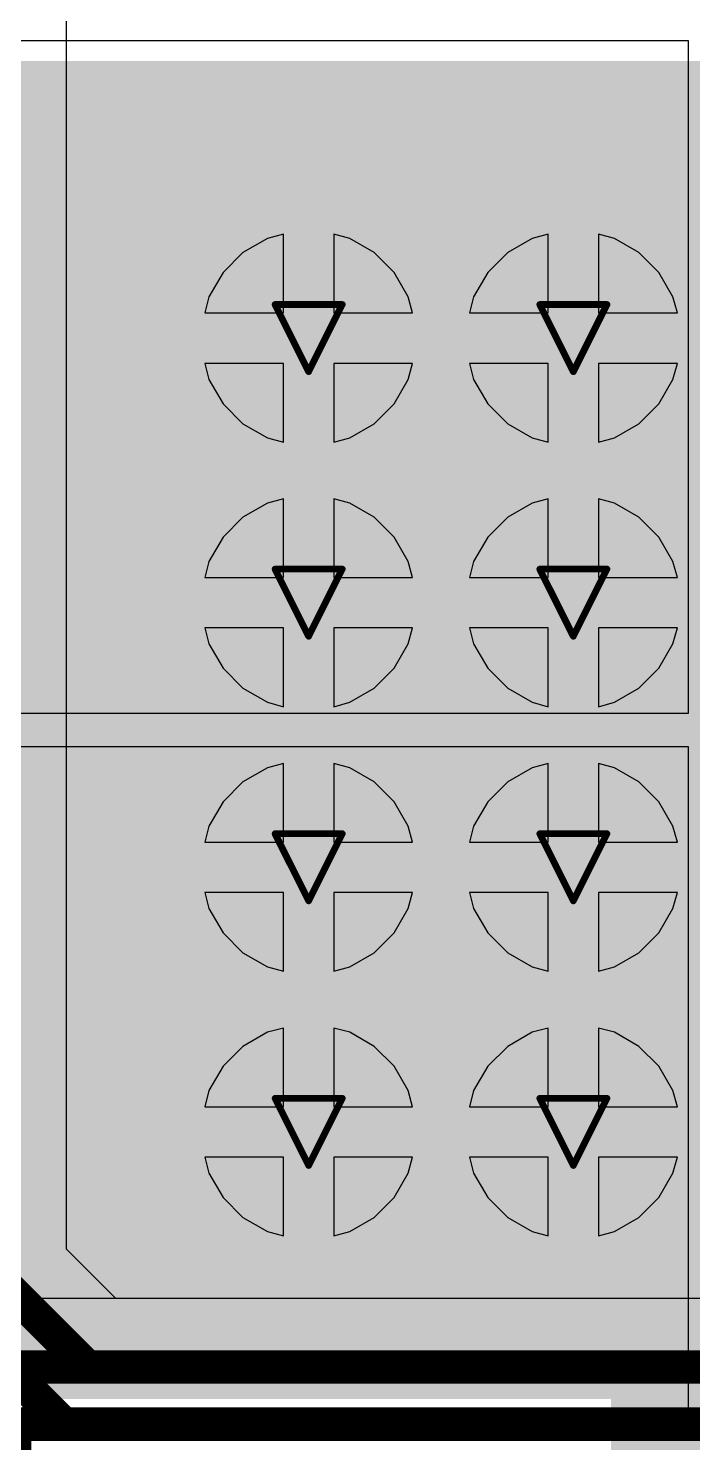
# Model space of a CAD drawing. Header units: inches. Extents: x -21 to 276, y -5 to 220.
# Drawn here: x 10.21 to 15.23, y 47.7 to 58.39 of the extents above; entities that cross this region are included whole.
import ezdxf

# ---------------------------------------------------------------- set-up
doc = ezdxf.new("R2010")
doc.units = ezdxf.units.IN
for name, color, linetype in [('Bottom Layer', 5, 'Continuous'), ('Bottom Overlay', 54, 'Continuous'), ('Bottom Paste', 16, 'Continuous'), ('Bottom Solder', 6, 'Continuous'), ('Drill Drawing', 1, 'Continuous'), ('Ground', 16, 'Continuous'), ('Power + Signal', 76, 'Continuous'), ('Top Layer', 1, 'Continuous'), ('Top Solder', 216, 'Continuous'), ('Via Holes', 16, 'Continuous')]:
    doc.layers.add(name, color=color, linetype=linetype)

# ---------------------------------------------------------------- blocks, each defined once
blk = doc.blocks.new('TO_263_5__D2PAK__B_63')
at = {"layer": 'Bottom Layer'}
blk.add_hatch(color=5, dxfattribs=at).paths.add_polyline_path([(-5.59, 0.382), (5.59, 0.382), (5.59, -9.528), (-5.59, -9.528)])
at = {"layer": 'Bottom Paste'}
blk.add_hatch(color=16, dxfattribs=at).paths.add_polyline_path([(-5.59, 0.382), (5.59, 0.382), (5.59, -9.528), (-5.59, -9.528)])
at = {"layer": 'Bottom Solder'}
blk.add_hatch(color=6, dxfattribs=at).paths.add_polyline_path([(-5.692, 0.484), (5.692, 0.484), (5.692, -9.629), (-5.692, -9.629)])
at = {"layer": 'Bottom Overlay'}
blk.add_lwpolyline([(5.156, 1.27, 0.127, 0.127, 0), (5.156, 0.61, 0.127, 0.127, 0)], format="xyseb", dxfattribs=at)
blk.add_lwpolyline([(5.124, 0.61, 0.0635, 0.0635, 1), (5.188, 0.61, 0.0635, 0.0635, 1)], format="xyseb", close=True, dxfattribs=at)

msp = doc.modelspace()

# ---------------------------------------------------------------- hatches: boundary and pattern name
at = {"layer": 'Bottom Layer'}
h = msp.add_hatch(color=5, dxfattribs=at)
edge = h.paths.add_edge_path()
edge.add_arc((12.33, 56.052), 0.3, 0, 360)
h = msp.add_hatch(color=5, dxfattribs=at)
edge = h.paths.add_edge_path()
edge.add_arc((14.33, 56.052), 0.3, 0, 360)
h = msp.add_hatch(color=5, dxfattribs=at)
edge = h.paths.add_edge_path()
edge.add_arc((12.33, 54.052), 0.3, 0, 360)
h = msp.add_hatch(color=5, dxfattribs=at)
edge = h.paths.add_edge_path()
edge.add_arc((14.33, 54.052), 0.3, 0, 360)
h = msp.add_hatch(color=5, dxfattribs=at)
edge = h.paths.add_edge_path()
edge.add_arc((12.33, 52.052), 0.3, 0, 360)
h = msp.add_hatch(color=5, dxfattribs=at)
edge = h.paths.add_edge_path()
edge.add_arc((14.33, 52.052), 0.3, 0, 360)
h = msp.add_hatch(color=5, dxfattribs=at)
edge = h.paths.add_edge_path()
edge.add_arc((12.33, 50.052), 0.3, 0, 360)
h = msp.add_hatch(color=5, dxfattribs=at)
edge = h.paths.add_edge_path()
edge.add_arc((14.33, 50.052), 0.3, 0, 360)
msp.add_hatch(color=5, dxfattribs=at).paths.add_polyline_path([(14.615, 40.907), (16.038, 40.907), (16.038, 50.002), (14.615, 50.002)])
at = {"layer": 'Bottom Solder'}
h = msp.add_hatch(color=6, dxfattribs=at)
edge = h.paths.add_edge_path()
edge.add_arc((12.33, 56.052), 0.402, 0, 360)
h = msp.add_hatch(color=6, dxfattribs=at)
edge = h.paths.add_edge_path()
edge.add_arc((14.33, 56.052), 0.402, 0, 360)
h = msp.add_hatch(color=6, dxfattribs=at)
edge = h.paths.add_edge_path()
edge.add_arc((12.33, 54.052), 0.402, 0, 360)
h = msp.add_hatch(color=6, dxfattribs=at)
edge = h.paths.add_edge_path()
edge.add_arc((14.33, 54.052), 0.402, 0, 360)
h = msp.add_hatch(color=6, dxfattribs=at)
edge = h.paths.add_edge_path()
edge.add_arc((12.33, 52.052), 0.402, 0, 360)
h = msp.add_hatch(color=6, dxfattribs=at)
edge = h.paths.add_edge_path()
edge.add_arc((14.33, 52.052), 0.402, 0, 360)
h = msp.add_hatch(color=6, dxfattribs=at)
edge = h.paths.add_edge_path()
edge.add_arc((12.33, 50.052), 0.402, 0, 360)
h = msp.add_hatch(color=6, dxfattribs=at)
edge = h.paths.add_edge_path()
edge.add_arc((14.33, 50.052), 0.402, 0, 360)
at = {"layer": 'Ground'}
h = msp.add_hatch(color=16, dxfattribs=at)
edge = h.paths.add_edge_path()
edge.add_arc((12.33, 56.052), 0.3, 0, 360)
h = msp.add_hatch(color=16, dxfattribs=at)
edge = h.paths.add_edge_path()
edge.add_arc((14.33, 56.052), 0.3, 0, 360)
h = msp.add_hatch(color=16, dxfattribs=at)
edge = h.paths.add_edge_path()
edge.add_arc((12.33, 54.052), 0.3, 0, 360)
h = msp.add_hatch(color=16, dxfattribs=at)
edge = h.paths.add_edge_path()
edge.add_arc((14.33, 54.052), 0.3, 0, 360)
h = msp.add_hatch(color=16, dxfattribs=at)
edge = h.paths.add_edge_path()
edge.add_arc((12.33, 52.052), 0.3, 0, 360)
h = msp.add_hatch(color=16, dxfattribs=at)
edge = h.paths.add_edge_path()
edge.add_arc((14.33, 52.052), 0.3, 0, 360)
h = msp.add_hatch(color=16, dxfattribs=at)
edge = h.paths.add_edge_path()
edge.add_arc((12.33, 50.052), 0.3, 0, 360)
h = msp.add_hatch(color=16, dxfattribs=at)
edge = h.paths.add_edge_path()
edge.add_arc((14.33, 50.052), 0.3, 0, 360)
at = {"layer": 'Power + Signal'}
h = msp.add_hatch(color=76, dxfattribs=at)
edge = h.paths.add_edge_path()
edge.add_arc((12.33, 56.052), 0.3, 0, 360)
h = msp.add_hatch(color=76, dxfattribs=at)
edge = h.paths.add_edge_path()
edge.add_arc((14.33, 56.052), 0.3, 0, 360)
h = msp.add_hatch(color=76, dxfattribs=at)
edge = h.paths.add_edge_path()
edge.add_arc((12.33, 54.052), 0.3, 0, 360)
h = msp.add_hatch(color=76, dxfattribs=at)
edge = h.paths.add_edge_path()
edge.add_arc((14.33, 54.052), 0.3, 0, 360)
h = msp.add_hatch(color=76, dxfattribs=at)
edge = h.paths.add_edge_path()
edge.add_arc((12.33, 52.052), 0.3, 0, 360)
h = msp.add_hatch(color=76, dxfattribs=at)
edge = h.paths.add_edge_path()
edge.add_arc((14.33, 52.052), 0.3, 0, 360)
h = msp.add_hatch(color=76, dxfattribs=at)
edge = h.paths.add_edge_path()
edge.add_arc((12.33, 50.052), 0.3, 0, 360)
h = msp.add_hatch(color=76, dxfattribs=at)
edge = h.paths.add_edge_path()
edge.add_arc((14.33, 50.052), 0.3, 0, 360)
at = {"layer": 'Top Layer'}
msp.add_hatch(color=1, dxfattribs=at).paths.add_polyline_path([(11.237, 49.062), (19.365, 49.062), (19.365, 57.029), (11.237, 57.029)])
h = msp.add_hatch(color=1, dxfattribs=at)
edge = h.paths.add_edge_path()
edge.add_arc((12.33, 56.052), 0.3, 0, 360)
h = msp.add_hatch(color=1, dxfattribs=at)
edge = h.paths.add_edge_path()
edge.add_arc((14.33, 56.052), 0.3, 0, 360)
h = msp.add_hatch(color=1, dxfattribs=at)
edge = h.paths.add_edge_path()
edge.add_arc((12.33, 54.052), 0.3, 0, 360)
h = msp.add_hatch(color=1, dxfattribs=at)
edge = h.paths.add_edge_path()
edge.add_arc((14.33, 54.052), 0.3, 0, 360)
h = msp.add_hatch(color=1, dxfattribs=at)
edge = h.paths.add_edge_path()
edge.add_arc((12.33, 52.052), 0.3, 0, 360)
h = msp.add_hatch(color=1, dxfattribs=at)
edge = h.paths.add_edge_path()
edge.add_arc((14.33, 52.052), 0.3, 0, 360)
h = msp.add_hatch(color=1, dxfattribs=at)
edge = h.paths.add_edge_path()
edge.add_arc((12.33, 50.052), 0.3, 0, 360)
h = msp.add_hatch(color=1, dxfattribs=at)
edge = h.paths.add_edge_path()
edge.add_arc((14.33, 50.052), 0.3, 0, 360)
at = {"layer": 'Top Solder'}
h = msp.add_hatch(color=216, dxfattribs=at)
edge = h.paths.add_edge_path()
edge.add_arc((12.33, 56.052), 0.402, 0, 360)
h = msp.add_hatch(color=216, dxfattribs=at)
edge = h.paths.add_edge_path()
edge.add_arc((14.33, 56.052), 0.402, 0, 360)
h = msp.add_hatch(color=216, dxfattribs=at)
edge = h.paths.add_edge_path()
edge.add_arc((12.33, 54.052), 0.402, 0, 360)
h = msp.add_hatch(color=216, dxfattribs=at)
edge = h.paths.add_edge_path()
edge.add_arc((14.33, 54.052), 0.402, 0, 360)
h = msp.add_hatch(color=216, dxfattribs=at)
edge = h.paths.add_edge_path()
edge.add_arc((12.33, 52.052), 0.402, 0, 360)
h = msp.add_hatch(color=216, dxfattribs=at)
edge = h.paths.add_edge_path()
edge.add_arc((14.33, 52.052), 0.402, 0, 360)
h = msp.add_hatch(color=216, dxfattribs=at)
edge = h.paths.add_edge_path()
edge.add_arc((12.33, 50.052), 0.402, 0, 360)
h = msp.add_hatch(color=216, dxfattribs=at)
edge = h.paths.add_edge_path()
edge.add_arc((14.33, 50.052), 0.402, 0, 360)
at = {"layer": 'Via Holes'}
h = msp.add_hatch(color=7, dxfattribs=at)
edge = h.paths.add_edge_path()
edge.add_arc((12.33, 56.052), 0.15, 0, 360)
h = msp.add_hatch(color=7, dxfattribs=at)
edge = h.paths.add_edge_path()
edge.add_arc((14.33, 56.052), 0.15, 0, 360)
h = msp.add_hatch(color=7, dxfattribs=at)
edge = h.paths.add_edge_path()
edge.add_arc((12.33, 54.052), 0.15, 0, 360)
h = msp.add_hatch(color=7, dxfattribs=at)
edge = h.paths.add_edge_path()
edge.add_arc((14.33, 54.052), 0.15, 0, 360)
h = msp.add_hatch(color=7, dxfattribs=at)
edge = h.paths.add_edge_path()
edge.add_arc((12.33, 52.052), 0.15, 0, 360)
h = msp.add_hatch(color=7, dxfattribs=at)
edge = h.paths.add_edge_path()
edge.add_arc((14.33, 52.052), 0.15, 0, 360)
h = msp.add_hatch(color=7, dxfattribs=at)
edge = h.paths.add_edge_path()
edge.add_arc((12.33, 50.052), 0.15, 0, 360)
h = msp.add_hatch(color=7, dxfattribs=at)
edge = h.paths.add_edge_path()
edge.add_arc((14.33, 50.052), 0.15, 0, 360)

# ---------------------------------------------------------------- linework, layer by layer
at = {"layer": 'Bottom Layer'}
for p, q in [((15.2, 58.299), (9.483, 58.299)), ((15.2, 53.217), (15.2, 58.299)), ((9.483, 53.217), (15.2, 53.217)), ((15.2, 52.963), (9.483, 52.963)), ((15.2, 47.881), (15.2, 52.963)), ((9.483, 47.881), (15.2, 47.881))]:
    msp.add_line(p, q, dxfattribs=at)
at = {"layer": 'Drill Drawing'}
for points in [[(12.076, 56.306, 0.0508, 0.0508, 0), (12.584, 56.306, 0.0508, 0.0508, 0)], [(12.076, 56.306, 0.0508, 0.0508, 0), (12.33, 55.798, 0.0508, 0.0508, 0)], [(12.33, 55.798, 0.0508, 0.0508, 0), (12.584, 56.306, 0.0508, 0.0508, 0)], [(14.076, 56.306, 0.0508, 0.0508, 0), (14.584, 56.306, 0.0508, 0.0508, 0)], [(14.076, 56.306, 0.0508, 0.0508, 0), (14.33, 55.798, 0.0508, 0.0508, 0)], [(14.33, 55.798, 0.0508, 0.0508, 0), (14.584, 56.306, 0.0508, 0.0508, 0)], [(12.076, 54.306, 0.0508, 0.0508, 0), (12.584, 54.306, 0.0508, 0.0508, 0)], [(12.076, 54.306, 0.0508, 0.0508, 0), (12.33, 53.798, 0.0508, 0.0508, 0)], [(12.33, 53.798, 0.0508, 0.0508, 0), (12.584, 54.306, 0.0508, 0.0508, 0)], [(14.076, 54.306, 0.0508, 0.0508, 0), (14.584, 54.306, 0.0508, 0.0508, 0)], [(14.076, 54.306, 0.0508, 0.0508, 0), (14.33, 53.798, 0.0508, 0.0508, 0)], [(14.33, 53.798, 0.0508, 0.0508, 0), (14.584, 54.306, 0.0508, 0.0508, 0)], [(12.076, 52.306, 0.0508, 0.0508, 0), (12.584, 52.306, 0.0508, 0.0508, 0)], [(12.076, 52.306, 0.0508, 0.0508, 0), (12.33, 51.798, 0.0508, 0.0508, 0)], [(12.33, 51.798, 0.0508, 0.0508, 0), (12.584, 52.306, 0.0508, 0.0508, 0)], [(14.076, 52.306, 0.0508, 0.0508, 0), (14.584, 52.306, 0.0508, 0.0508, 0)], [(14.076, 52.306, 0.0508, 0.0508, 0), (14.33, 51.798, 0.0508, 0.0508, 0)], [(14.33, 51.798, 0.0508, 0.0508, 0), (14.584, 52.306, 0.0508, 0.0508, 0)], [(12.076, 50.306, 0.0508, 0.0508, 0), (12.584, 50.306, 0.0508, 0.0508, 0)], [(12.076, 50.306, 0.0508, 0.0508, 0), (12.33, 49.798, 0.0508, 0.0508, 0)], [(12.33, 49.798, 0.0508, 0.0508, 0), (12.584, 50.306, 0.0508, 0.0508, 0)], [(14.076, 50.306, 0.0508, 0.0508, 0), (14.584, 50.306, 0.0508, 0.0508, 0)], [(14.076, 50.306, 0.0508, 0.0508, 0), (14.33, 49.798, 0.0508, 0.0508, 0)], [(14.33, 49.798, 0.0508, 0.0508, 0), (14.584, 50.306, 0.0508, 0.0508, 0)]]:
    msp.add_lwpolyline(points, format="xyseb", dxfattribs=at)
for points in [[(12.064, 56.306, 0.0254, 0.0254, 1), (12.089, 56.306, 0.0254, 0.0254, 1)], [(12.064, 56.306, 0.0254, 0.0254, 1), (12.089, 56.306, 0.0254, 0.0254, 1)], [(12.572, 56.306, 0.0254, 0.0254, 1), (12.597, 56.306, 0.0254, 0.0254, 1)], [(12.572, 56.306, 0.0254, 0.0254, 1), (12.597, 56.306, 0.0254, 0.0254, 1)], [(14.064, 56.306, 0.0254, 0.0254, 1), (14.089, 56.306, 0.0254, 0.0254, 1)], [(14.064, 56.306, 0.0254, 0.0254, 1), (14.089, 56.306, 0.0254, 0.0254, 1)], [(14.572, 56.306, 0.0254, 0.0254, 1), (14.597, 56.306, 0.0254, 0.0254, 1)], [(14.572, 56.306, 0.0254, 0.0254, 1), (14.597, 56.306, 0.0254, 0.0254, 1)], [(12.318, 55.798, 0.0254, 0.0254, 1), (12.343, 55.798, 0.0254, 0.0254, 1)], [(12.318, 55.798, 0.0254, 0.0254, 1), (12.343, 55.798, 0.0254, 0.0254, 1)], [(14.318, 55.798, 0.0254, 0.0254, 1), (14.343, 55.798, 0.0254, 0.0254, 1)], [(14.318, 55.798, 0.0254, 0.0254, 1), (14.343, 55.798, 0.0254, 0.0254, 1)], [(12.064, 54.306, 0.0254, 0.0254, 1), (12.089, 54.306, 0.0254, 0.0254, 1)], [(12.064, 54.306, 0.0254, 0.0254, 1), (12.089, 54.306, 0.0254, 0.0254, 1)], [(12.572, 54.306, 0.0254, 0.0254, 1), (12.597, 54.306, 0.0254, 0.0254, 1)], [(12.572, 54.306, 0.0254, 0.0254, 1), (12.597, 54.306, 0.0254, 0.0254, 1)], [(14.064, 54.306, 0.0254, 0.0254, 1), (14.089, 54.306, 0.0254, 0.0254, 1)], [(14.064, 54.306, 0.0254, 0.0254, 1), (14.089, 54.306, 0.0254, 0.0254, 1)], [(14.572, 54.306, 0.0254, 0.0254, 1), (14.597, 54.306, 0.0254, 0.0254, 1)], [(14.572, 54.306, 0.0254, 0.0254, 1), (14.597, 54.306, 0.0254, 0.0254, 1)], [(12.318, 53.798, 0.0254, 0.0254, 1), (12.343, 53.798, 0.0254, 0.0254, 1)], [(12.318, 53.798, 0.0254, 0.0254, 1), (12.343, 53.798, 0.0254, 0.0254, 1)], [(14.318, 53.798, 0.0254, 0.0254, 1), (14.343, 53.798, 0.0254, 0.0254, 1)], [(14.318, 53.798, 0.0254, 0.0254, 1), (14.343, 53.798, 0.0254, 0.0254, 1)], [(12.064, 52.306, 0.0254, 0.0254, 1), (12.089, 52.306, 0.0254, 0.0254, 1)], [(12.064, 52.306, 0.0254, 0.0254, 1), (12.089, 52.306, 0.0254, 0.0254, 1)], [(12.572, 52.306, 0.0254, 0.0254, 1), (12.597, 52.306, 0.0254, 0.0254, 1)], [(12.572, 52.306, 0.0254, 0.0254, 1), (12.597, 52.306, 0.0254, 0.0254, 1)], [(14.064, 52.306, 0.0254, 0.0254, 1), (14.089, 52.306, 0.0254, 0.0254, 1)], [(14.064, 52.306, 0.0254, 0.0254, 1), (14.089, 52.306, 0.0254, 0.0254, 1)], [(14.572, 52.306, 0.0254, 0.0254, 1), (14.597, 52.306, 0.0254, 0.0254, 1)], [(14.572, 52.306, 0.0254, 0.0254, 1), (14.597, 52.306, 0.0254, 0.0254, 1)], [(12.318, 51.798, 0.0254, 0.0254, 1), (12.343, 51.798, 0.0254, 0.0254, 1)], [(12.318, 51.798, 0.0254, 0.0254, 1), (12.343, 51.798, 0.0254, 0.0254, 1)], [(14.318, 51.798, 0.0254, 0.0254, 1), (14.343, 51.798, 0.0254, 0.0254, 1)], [(14.318, 51.798, 0.0254, 0.0254, 1), (14.343, 51.798, 0.0254, 0.0254, 1)], [(12.064, 50.306, 0.0254, 0.0254, 1), (12.089, 50.306, 0.0254, 0.0254, 1)], [(12.064, 50.306, 0.0254, 0.0254, 1), (12.089, 50.306, 0.0254, 0.0254, 1)], [(12.572, 50.306, 0.0254, 0.0254, 1), (12.597, 50.306, 0.0254, 0.0254, 1)], [(12.572, 50.306, 0.0254, 0.0254, 1), (12.597, 50.306, 0.0254, 0.0254, 1)], [(14.064, 50.306, 0.0254, 0.0254, 1), (14.089, 50.306, 0.0254, 0.0254, 1)], [(14.064, 50.306, 0.0254, 0.0254, 1), (14.089, 50.306, 0.0254, 0.0254, 1)], [(14.572, 50.306, 0.0254, 0.0254, 1), (14.597, 50.306, 0.0254, 0.0254, 1)], [(14.572, 50.306, 0.0254, 0.0254, 1), (14.597, 50.306, 0.0254, 0.0254, 1)], [(12.318, 49.798, 0.0254, 0.0254, 1), (12.343, 49.798, 0.0254, 0.0254, 1)], [(12.318, 49.798, 0.0254, 0.0254, 1), (12.343, 49.798, 0.0254, 0.0254, 1)], [(14.318, 49.798, 0.0254, 0.0254, 1), (14.343, 49.798, 0.0254, 0.0254, 1)], [(14.318, 49.798, 0.0254, 0.0254, 1), (14.343, 49.798, 0.0254, 0.0254, 1)]]:
    msp.add_lwpolyline(points, format="xyseb", close=True, dxfattribs=at)
at = {"layer": 'Ground'}
for p, q in [((12.018, 56.805), (11.834, 56.698)), ((12.14, 56.837), (12.018, 56.805)), ((12.14, 56.242), (12.14, 56.837)), ((12.642, 56.805), (12.521, 56.837)), ((12.521, 56.837), (12.521, 56.242)), ((12.826, 56.698), (12.642, 56.805)), ((14.018, 56.805), (13.834, 56.698)), ((14.14, 56.837), (14.018, 56.805)), ((14.14, 56.242), (14.14, 56.837)), ((14.642, 56.805), (14.521, 56.837)), ((14.521, 56.837), (14.521, 56.242)), ((14.826, 56.698), (14.642, 56.805)), ((11.834, 56.698), (11.684, 56.548)), ((12.977, 56.548), (12.826, 56.698)), ((13.834, 56.698), (13.684, 56.548)), ((14.977, 56.548), (14.826, 56.698)), ((11.684, 56.548), (11.577, 56.364)), ((13.083, 56.364), (12.977, 56.548)), ((13.684, 56.548), (13.577, 56.364)), ((15.083, 56.364), (14.977, 56.548)), ((11.577, 56.364), (11.545, 56.242)), ((13.116, 56.242), (13.083, 56.364)), ((13.577, 56.364), (13.545, 56.242)), ((15.116, 56.242), (15.083, 56.364)), ((11.545, 56.242), (12.14, 56.242)), ((12.521, 56.242), (13.116, 56.242)), ((13.545, 56.242), (14.14, 56.242)), ((14.521, 56.242), (15.116, 56.242)), ((12.14, 55.861), (11.545, 55.861)), ((11.545, 55.861), (11.577, 55.74)), ((12.14, 55.266), (12.14, 55.861)), ((13.116, 55.861), (12.521, 55.861)), ((12.521, 55.861), (12.521, 55.266)), ((13.083, 55.74), (13.116, 55.861)), ((14.14, 55.861), (13.545, 55.861)), ((13.545, 55.861), (13.577, 55.74)), ((14.14, 55.266), (14.14, 55.861)), ((15.116, 55.861), (14.521, 55.861)), ((14.521, 55.861), (14.521, 55.266)), ((15.083, 55.74), (15.116, 55.861)), ((11.577, 55.74), (11.684, 55.556)), ((12.977, 55.556), (13.083, 55.74)), ((13.577, 55.74), (13.684, 55.556)), ((14.977, 55.556), (15.083, 55.74)), ((11.684, 55.556), (11.834, 55.405)), ((12.826, 55.405), (12.977, 55.556)), ((13.684, 55.556), (13.834, 55.405)), ((14.826, 55.405), (14.977, 55.556)), ((11.834, 55.405), (12.018, 55.299)), ((12.642, 55.299), (12.826, 55.405)), ((13.834, 55.405), (14.018, 55.299)), ((14.642, 55.299), (14.826, 55.405)), ((12.018, 55.299), (12.14, 55.266)), ((12.521, 55.266), (12.642, 55.299)), ((14.018, 55.299), (14.14, 55.266)), ((14.521, 55.266), (14.642, 55.299)), ((12.018, 54.805), (11.834, 54.698)), ((12.14, 54.837), (12.018, 54.805)), ((12.14, 54.242), (12.14, 54.837)), ((12.642, 54.805), (12.521, 54.837)), ((12.521, 54.837), (12.521, 54.242)), ((12.826, 54.698), (12.642, 54.805)), ((14.018, 54.805), (13.834, 54.698)), ((14.14, 54.837), (14.018, 54.805)), ((14.14, 54.242), (14.14, 54.837)), ((14.642, 54.805), (14.521, 54.837)), ((14.521, 54.837), (14.521, 54.242)), ((14.826, 54.698), (14.642, 54.805)), ((11.834, 54.698), (11.684, 54.548)), ((12.977, 54.548), (12.826, 54.698)), ((13.834, 54.698), (13.684, 54.548)), ((14.977, 54.548), (14.826, 54.698)), ((11.684, 54.548), (11.577, 54.364)), ((13.083, 54.364), (12.977, 54.548)), ((13.684, 54.548), (13.577, 54.364)), ((15.083, 54.364), (14.977, 54.548)), ((11.577, 54.364), (11.545, 54.242)), ((13.116, 54.242), (13.083, 54.364)), ((13.577, 54.364), (13.545, 54.242)), ((15.116, 54.242), (15.083, 54.364)), ((11.545, 54.242), (12.14, 54.242)), ((12.521, 54.242), (13.116, 54.242)), ((13.545, 54.242), (14.14, 54.242)), ((14.521, 54.242), (15.116, 54.242)), ((12.14, 53.861), (11.545, 53.861)), ((11.545, 53.861), (11.577, 53.74)), ((12.14, 53.266), (12.14, 53.861)), ((13.116, 53.861), (12.521, 53.861)), ((12.521, 53.861), (12.521, 53.266)), ((13.083, 53.74), (13.116, 53.861)), ((14.14, 53.861), (13.545, 53.861)), ((13.545, 53.861), (13.577, 53.74)), ((14.14, 53.266), (14.14, 53.861)), ((15.116, 53.861), (14.521, 53.861)), ((14.521, 53.861), (14.521, 53.266)), ((15.083, 53.74), (15.116, 53.861)), ((11.577, 53.74), (11.684, 53.556)), ((12.977, 53.556), (13.083, 53.74)), ((13.577, 53.74), (13.684, 53.556)), ((14.977, 53.556), (15.083, 53.74)), ((11.684, 53.556), (11.834, 53.405)), ((12.826, 53.405), (12.977, 53.556)), ((13.684, 53.556), (13.834, 53.405)), ((14.826, 53.405), (14.977, 53.556)), ((11.834, 53.405), (12.018, 53.299)), ((12.642, 53.299), (12.826, 53.405)), ((13.834, 53.405), (14.018, 53.299)), ((14.642, 53.299), (14.826, 53.405)), ((12.018, 53.299), (12.14, 53.266)), ((12.521, 53.266), (12.642, 53.299)), ((14.018, 53.299), (14.14, 53.266)), ((14.521, 53.266), (14.642, 53.299)), ((12.14, 52.837), (12.018, 52.805)), ((12.14, 52.242), (12.14, 52.837)), ((12.642, 52.805), (12.521, 52.837)), ((12.521, 52.837), (12.521, 52.242)), ((14.14, 52.837), (14.018, 52.805)), ((14.14, 52.242), (14.14, 52.837)), ((14.642, 52.805), (14.521, 52.837)), ((14.521, 52.837), (14.521, 52.242)), ((12.018, 52.805), (11.834, 52.698)), ((12.826, 52.698), (12.642, 52.805)), ((14.018, 52.805), (13.834, 52.698)), ((14.826, 52.698), (14.642, 52.805)), ((11.834, 52.698), (11.684, 52.548)), ((12.977, 52.548), (12.826, 52.698)), ((13.834, 52.698), (13.684, 52.548)), ((14.977, 52.548), (14.826, 52.698)), ((11.684, 52.548), (11.577, 52.364)), ((13.083, 52.364), (12.977, 52.548)), ((13.684, 52.548), (13.577, 52.364)), ((15.083, 52.364), (14.977, 52.548)), ((11.577, 52.364), (11.545, 52.242)), ((13.116, 52.242), (13.083, 52.364)), ((13.577, 52.364), (13.545, 52.242)), ((15.116, 52.242), (15.083, 52.364)), ((11.545, 52.242), (12.14, 52.242)), ((12.521, 52.242), (13.116, 52.242)), ((13.545, 52.242), (14.14, 52.242)), ((14.521, 52.242), (15.116, 52.242)), ((12.14, 51.861), (11.545, 51.861)), ((11.545, 51.861), (11.577, 51.74)), ((12.14, 51.266), (12.14, 51.861)), ((13.116, 51.861), (12.521, 51.861)), ((12.521, 51.861), (12.521, 51.266)), ((13.083, 51.74), (13.116, 51.861)), ((14.14, 51.861), (13.545, 51.861)), ((13.545, 51.861), (13.577, 51.74)), ((14.14, 51.266), (14.14, 51.861)), ((15.116, 51.861), (14.521, 51.861)), ((14.521, 51.861), (14.521, 51.266)), ((15.083, 51.74), (15.116, 51.861)), ((11.577, 51.74), (11.684, 51.556)), ((12.977, 51.556), (13.083, 51.74)), ((13.577, 51.74), (13.684, 51.556)), ((14.977, 51.556), (15.083, 51.74)), ((11.684, 51.556), (11.834, 51.405)), ((12.826, 51.405), (12.977, 51.556)), ((13.684, 51.556), (13.834, 51.405)), ((14.826, 51.405), (14.977, 51.556)), ((11.834, 51.405), (12.018, 51.299)), ((12.642, 51.299), (12.826, 51.405)), ((13.834, 51.405), (14.018, 51.299)), ((14.642, 51.299), (14.826, 51.405)), ((12.018, 51.299), (12.14, 51.266)), ((12.521, 51.266), (12.642, 51.299)), ((14.018, 51.299), (14.14, 51.266)), ((14.521, 51.266), (14.642, 51.299)), ((12.018, 50.805), (11.834, 50.698)), ((12.14, 50.837), (12.018, 50.805)), ((12.14, 50.242), (12.14, 50.837)), ((12.642, 50.805), (12.521, 50.837)), ((12.521, 50.837), (12.521, 50.242)), ((12.826, 50.698), (12.642, 50.805)), ((14.018, 50.805), (13.834, 50.698)), ((14.14, 50.837), (14.018, 50.805)), ((14.14, 50.242), (14.14, 50.837)), ((14.642, 50.805), (14.521, 50.837)), ((14.521, 50.837), (14.521, 50.242)), ((14.826, 50.698), (14.642, 50.805)), ((11.834, 50.698), (11.684, 50.548)), ((12.977, 50.548), (12.826, 50.698)), ((13.834, 50.698), (13.684, 50.548)), ((14.977, 50.548), (14.826, 50.698)), ((11.684, 50.548), (11.577, 50.364)), ((13.083, 50.364), (12.977, 50.548)), ((13.684, 50.548), (13.577, 50.364)), ((15.083, 50.364), (14.977, 50.548)), ((11.577, 50.364), (11.545, 50.242)), ((13.116, 50.242), (13.083, 50.364)), ((13.577, 50.364), (13.545, 50.242)), ((15.116, 50.242), (15.083, 50.364)), ((11.545, 50.242), (12.14, 50.242)), ((12.521, 50.242), (13.116, 50.242)), ((13.545, 50.242), (14.14, 50.242)), ((14.521, 50.242), (15.116, 50.242)), ((12.14, 49.861), (11.545, 49.861)), ((11.545, 49.861), (11.577, 49.74)), ((12.14, 49.266), (12.14, 49.861)), ((13.116, 49.861), (12.521, 49.861)), ((12.521, 49.861), (12.521, 49.266)), ((13.083, 49.74), (13.116, 49.861)), ((14.14, 49.861), (13.545, 49.861)), ((13.545, 49.861), (13.577, 49.74)), ((14.14, 49.266), (14.14, 49.861)), ((15.116, 49.861), (14.521, 49.861)), ((14.521, 49.861), (14.521, 49.266)), ((15.083, 49.74), (15.116, 49.861)), ((11.577, 49.74), (11.684, 49.556)), ((12.977, 49.556), (13.083, 49.74)), ((13.577, 49.74), (13.684, 49.556)), ((14.977, 49.556), (15.083, 49.74)), ((11.684, 49.556), (11.834, 49.405)), ((12.826, 49.405), (12.977, 49.556)), ((13.684, 49.556), (13.834, 49.405)), ((14.826, 49.405), (14.977, 49.556)), ((11.834, 49.405), (12.018, 49.299)), ((12.642, 49.299), (12.826, 49.405)), ((13.834, 49.405), (14.018, 49.299)), ((14.642, 49.299), (14.826, 49.405)), ((12.018, 49.299), (12.14, 49.266)), ((12.521, 49.266), (12.642, 49.299)), ((14.018, 49.299), (14.14, 49.266)), ((14.521, 49.266), (14.642, 49.299))]:
    msp.add_line(p, q, dxfattribs=at)
at = {"layer": 'Power + Signal'}
for p, q in [((10.5, 49.166), (10.5, 61.66)), ((12.018, 56.805), (11.834, 56.698)), ((12.14, 56.837), (12.018, 56.805)), ((12.14, 56.242), (12.14, 56.837)), ((12.642, 56.805), (12.521, 56.837)), ((12.521, 56.837), (12.521, 56.242)), ((12.826, 56.698), (12.642, 56.805)), ((14.018, 56.805), (13.834, 56.698)), ((14.14, 56.837), (14.018, 56.805)), ((14.14, 56.242), (14.14, 56.837)), ((14.642, 56.805), (14.521, 56.837)), ((14.521, 56.837), (14.521, 56.242)), ((14.826, 56.698), (14.642, 56.805)), ((11.834, 56.698), (11.684, 56.548)), ((12.977, 56.548), (12.826, 56.698)), ((13.834, 56.698), (13.684, 56.548)), ((14.977, 56.548), (14.826, 56.698)), ((11.684, 56.548), (11.577, 56.364)), ((13.083, 56.364), (12.977, 56.548)), ((13.684, 56.548), (13.577, 56.364)), ((15.083, 56.364), (14.977, 56.548)), ((11.577, 56.364), (11.545, 56.242)), ((13.116, 56.242), (13.083, 56.364)), ((13.577, 56.364), (13.545, 56.242)), ((15.116, 56.242), (15.083, 56.364)), ((11.545, 56.242), (12.14, 56.242)), ((12.521, 56.242), (13.116, 56.242)), ((13.545, 56.242), (14.14, 56.242)), ((14.521, 56.242), (15.116, 56.242)), ((12.14, 55.861), (11.545, 55.861)), ((11.545, 55.861), (11.577, 55.74)), ((12.14, 55.266), (12.14, 55.861)), ((13.116, 55.861), (12.521, 55.861)), ((12.521, 55.861), (12.521, 55.266)), ((13.083, 55.74), (13.116, 55.861)), ((14.14, 55.861), (13.545, 55.861)), ((13.545, 55.861), (13.577, 55.74)), ((14.14, 55.266), (14.14, 55.861)), ((15.116, 55.861), (14.521, 55.861)), ((14.521, 55.861), (14.521, 55.266)), ((15.083, 55.74), (15.116, 55.861)), ((11.577, 55.74), (11.684, 55.556)), ((12.977, 55.556), (13.083, 55.74)), ((13.577, 55.74), (13.684, 55.556)), ((14.977, 55.556), (15.083, 55.74)), ((11.684, 55.556), (11.834, 55.405)), ((12.826, 55.405), (12.977, 55.556)), ((13.684, 55.556), (13.834, 55.405)), ((14.826, 55.405), (14.977, 55.556)), ((11.834, 55.405), (12.018, 55.299)), ((12.642, 55.299), (12.826, 55.405)), ((13.834, 55.405), (14.018, 55.299)), ((14.642, 55.299), (14.826, 55.405)), ((12.018, 55.299), (12.14, 55.266)), ((12.521, 55.266), (12.642, 55.299)), ((14.018, 55.299), (14.14, 55.266)), ((14.521, 55.266), (14.642, 55.299)), ((12.018, 54.805), (11.834, 54.698)), ((12.14, 54.837), (12.018, 54.805)), ((12.14, 54.242), (12.14, 54.837)), ((12.642, 54.805), (12.521, 54.837)), ((12.521, 54.837), (12.521, 54.242)), ((12.826, 54.698), (12.642, 54.805)), ((14.018, 54.805), (13.834, 54.698)), ((14.14, 54.837), (14.018, 54.805)), ((14.14, 54.242), (14.14, 54.837)), ((14.642, 54.805), (14.521, 54.837)), ((14.521, 54.837), (14.521, 54.242)), ((14.826, 54.698), (14.642, 54.805)), ((11.834, 54.698), (11.684, 54.548)), ((12.977, 54.548), (12.826, 54.698)), ((13.834, 54.698), (13.684, 54.548)), ((14.977, 54.548), (14.826, 54.698)), ((11.684, 54.548), (11.577, 54.364)), ((13.083, 54.364), (12.977, 54.548)), ((13.684, 54.548), (13.577, 54.364)), ((15.083, 54.364), (14.977, 54.548)), ((11.577, 54.364), (11.545, 54.242)), ((13.116, 54.242), (13.083, 54.364)), ((13.577, 54.364), (13.545, 54.242)), ((15.116, 54.242), (15.083, 54.364)), ((11.545, 54.242), (12.14, 54.242)), ((12.521, 54.242), (13.116, 54.242)), ((13.545, 54.242), (14.14, 54.242)), ((14.521, 54.242), (15.116, 54.242)), ((12.14, 53.861), (11.545, 53.861)), ((11.545, 53.861), (11.577, 53.74)), ((12.14, 53.266), (12.14, 53.861)), ((13.116, 53.861), (12.521, 53.861)), ((12.521, 53.861), (12.521, 53.266)), ((13.083, 53.74), (13.116, 53.861)), ((14.14, 53.861), (13.545, 53.861)), ((13.545, 53.861), (13.577, 53.74)), ((14.14, 53.266), (14.14, 53.861)), ((15.116, 53.861), (14.521, 53.861)), ((14.521, 53.861), (14.521, 53.266)), ((15.083, 53.74), (15.116, 53.861)), ((11.577, 53.74), (11.684, 53.556)), ((12.977, 53.556), (13.083, 53.74)), ((13.577, 53.74), (13.684, 53.556)), ((14.977, 53.556), (15.083, 53.74)), ((11.684, 53.556), (11.834, 53.405)), ((12.826, 53.405), (12.977, 53.556)), ((13.684, 53.556), (13.834, 53.405)), ((14.826, 53.405), (14.977, 53.556)), ((11.834, 53.405), (12.018, 53.299)), ((12.642, 53.299), (12.826, 53.405)), ((13.834, 53.405), (14.018, 53.299)), ((14.642, 53.299), (14.826, 53.405)), ((12.018, 53.299), (12.14, 53.266)), ((12.521, 53.266), (12.642, 53.299)), ((14.018, 53.299), (14.14, 53.266)), ((14.521, 53.266), (14.642, 53.299)), ((12.14, 52.837), (12.018, 52.805)), ((12.14, 52.242), (12.14, 52.837)), ((12.642, 52.805), (12.521, 52.837)), ((12.521, 52.837), (12.521, 52.242)), ((14.14, 52.837), (14.018, 52.805)), ((14.14, 52.242), (14.14, 52.837)), ((14.642, 52.805), (14.521, 52.837)), ((14.521, 52.837), (14.521, 52.242)), ((12.018, 52.805), (11.834, 52.698)), ((12.826, 52.698), (12.642, 52.805)), ((14.018, 52.805), (13.834, 52.698)), ((14.826, 52.698), (14.642, 52.805)), ((11.834, 52.698), (11.684, 52.548)), ((12.977, 52.548), (12.826, 52.698)), ((13.834, 52.698), (13.684, 52.548)), ((14.977, 52.548), (14.826, 52.698)), ((11.684, 52.548), (11.577, 52.364)), ((13.083, 52.364), (12.977, 52.548)), ((13.684, 52.548), (13.577, 52.364)), ((15.083, 52.364), (14.977, 52.548)), ((11.577, 52.364), (11.545, 52.242)), ((13.116, 52.242), (13.083, 52.364)), ((13.577, 52.364), (13.545, 52.242)), ((15.116, 52.242), (15.083, 52.364)), ((11.545, 52.242), (12.14, 52.242)), ((12.521, 52.242), (13.116, 52.242)), ((13.545, 52.242), (14.14, 52.242)), ((14.521, 52.242), (15.116, 52.242)), ((12.14, 51.861), (11.545, 51.861)), ((11.545, 51.861), (11.577, 51.74)), ((12.14, 51.266), (12.14, 51.861)), ((13.116, 51.861), (12.521, 51.861)), ((12.521, 51.861), (12.521, 51.266)), ((13.083, 51.74), (13.116, 51.861)), ((14.14, 51.861), (13.545, 51.861)), ((13.545, 51.861), (13.577, 51.74)), ((14.14, 51.266), (14.14, 51.861)), ((15.116, 51.861), (14.521, 51.861)), ((14.521, 51.861), (14.521, 51.266)), ((15.083, 51.74), (15.116, 51.861)), ((11.577, 51.74), (11.684, 51.556)), ((12.977, 51.556), (13.083, 51.74)), ((13.577, 51.74), (13.684, 51.556)), ((14.977, 51.556), (15.083, 51.74)), ((11.684, 51.556), (11.834, 51.405)), ((12.826, 51.405), (12.977, 51.556)), ((13.684, 51.556), (13.834, 51.405)), ((14.826, 51.405), (14.977, 51.556)), ((11.834, 51.405), (12.018, 51.299)), ((12.642, 51.299), (12.826, 51.405)), ((13.834, 51.405), (14.018, 51.299)), ((14.642, 51.299), (14.826, 51.405)), ((12.018, 51.299), (12.14, 51.266)), ((12.521, 51.266), (12.642, 51.299)), ((14.018, 51.299), (14.14, 51.266)), ((14.521, 51.266), (14.642, 51.299)), ((12.018, 50.805), (11.834, 50.698)), ((12.14, 50.837), (12.018, 50.805)), ((12.14, 50.242), (12.14, 50.837)), ((12.642, 50.805), (12.521, 50.837)), ((12.521, 50.837), (12.521, 50.242)), ((12.826, 50.698), (12.642, 50.805)), ((14.018, 50.805), (13.834, 50.698)), ((14.14, 50.837), (14.018, 50.805)), ((14.14, 50.242), (14.14, 50.837)), ((14.642, 50.805), (14.521, 50.837)), ((14.521, 50.837), (14.521, 50.242)), ((14.826, 50.698), (14.642, 50.805)), ((11.834, 50.698), (11.684, 50.548)), ((12.977, 50.548), (12.826, 50.698)), ((13.834, 50.698), (13.684, 50.548)), ((14.977, 50.548), (14.826, 50.698)), ((11.684, 50.548), (11.577, 50.364)), ((13.083, 50.364), (12.977, 50.548)), ((13.684, 50.548), (13.577, 50.364)), ((15.083, 50.364), (14.977, 50.548)), ((11.577, 50.364), (11.545, 50.242)), ((13.116, 50.242), (13.083, 50.364)), ((13.577, 50.364), (13.545, 50.242)), ((15.116, 50.242), (15.083, 50.364)), ((11.545, 50.242), (12.14, 50.242)), ((12.521, 50.242), (13.116, 50.242)), ((13.545, 50.242), (14.14, 50.242)), ((14.521, 50.242), (15.116, 50.242)), ((12.14, 49.861), (11.545, 49.861)), ((11.545, 49.861), (11.577, 49.74)), ((12.14, 49.266), (12.14, 49.861)), ((13.116, 49.861), (12.521, 49.861)), ((12.521, 49.861), (12.521, 49.266)), ((13.083, 49.74), (13.116, 49.861)), ((14.14, 49.861), (13.545, 49.861)), ((13.545, 49.861), (13.577, 49.74)), ((14.14, 49.266), (14.14, 49.861)), ((15.116, 49.861), (14.521, 49.861)), ((14.521, 49.861), (14.521, 49.266)), ((15.083, 49.74), (15.116, 49.861)), ((11.577, 49.74), (11.684, 49.556)), ((12.977, 49.556), (13.083, 49.74)), ((13.577, 49.74), (13.684, 49.556)), ((14.977, 49.556), (15.083, 49.74)), ((11.684, 49.556), (11.834, 49.405)), ((12.826, 49.405), (12.977, 49.556)), ((13.684, 49.556), (13.834, 49.405)), ((14.826, 49.405), (14.977, 49.556)), ((11.834, 49.405), (12.018, 49.299)), ((12.642, 49.299), (12.826, 49.405)), ((13.834, 49.405), (14.018, 49.299)), ((14.642, 49.299), (14.826, 49.405)), ((12.018, 49.299), (12.14, 49.266)), ((12.521, 49.266), (12.642, 49.299)), ((14.018, 49.299), (14.14, 49.266)), ((14.521, 49.266), (14.642, 49.299)), ((10.874, 48.793), (10.5, 49.166)), ((20.793, 48.793), (10.874, 48.793))]:
    msp.add_line(p, q, dxfattribs=at)
for points in [[(9.982, 48.951, 0.254, 0.254, 0), (10.659, 48.275, 0.254, 0.254, 0)], [(9.55, 48.773, 0.254, 0.254, 0), (10.48, 47.843, 0.254, 0.254, 0)], [(10.659, 48.275, 0.254, 0.254, 0), (21.092, 48.275, 0.254, 0.254, 0)], [(10.48, 47.843, 0.254, 0.254, 0), (20.89, 47.843, 0.254, 0.254, 0)]]:
    msp.add_lwpolyline(points, format="xyseb", dxfattribs=at)
for points in [[(10.596, 48.275, 0.127, 0.127, 1), (10.723, 48.275, 0.127, 0.127, 1)], [(10.596, 48.275, 0.127, 0.127, 1), (10.723, 48.275, 0.127, 0.127, 1)], [(10.417, 47.843, 0.127, 0.127, 1), (10.544, 47.843, 0.127, 0.127, 1)], [(10.417, 47.843, 0.127, 0.127, 1), (10.544, 47.843, 0.127, 0.127, 1)]]:
    msp.add_lwpolyline(points, format="xyseb", close=True, dxfattribs=at)
at = {"layer": 'Top Layer'}
for p, q in [((12.018, 56.805), (11.834, 56.698)), ((12.14, 56.837), (12.018, 56.805)), ((12.14, 56.242), (12.14, 56.837)), ((12.642, 56.805), (12.521, 56.837)), ((12.521, 56.837), (12.521, 56.242)), ((12.826, 56.698), (12.642, 56.805)), ((14.018, 56.805), (13.834, 56.698)), ((14.14, 56.837), (14.018, 56.805)), ((14.14, 56.242), (14.14, 56.837)), ((14.642, 56.805), (14.521, 56.837)), ((14.521, 56.837), (14.521, 56.242)), ((14.826, 56.698), (14.642, 56.805)), ((11.834, 56.698), (11.684, 56.548)), ((12.977, 56.548), (12.826, 56.698)), ((13.834, 56.698), (13.684, 56.548)), ((14.977, 56.548), (14.826, 56.698)), ((11.684, 56.548), (11.577, 56.364)), ((13.083, 56.364), (12.977, 56.548)), ((13.684, 56.548), (13.577, 56.364)), ((15.083, 56.364), (14.977, 56.548)), ((11.577, 56.364), (11.545, 56.242)), ((13.116, 56.242), (13.083, 56.364)), ((13.577, 56.364), (13.545, 56.242)), ((15.116, 56.242), (15.083, 56.364)), ((11.545, 56.242), (12.14, 56.242)), ((12.521, 56.242), (13.116, 56.242)), ((13.545, 56.242), (14.14, 56.242)), ((14.521, 56.242), (15.116, 56.242)), ((12.14, 55.861), (11.545, 55.861)), ((11.545, 55.861), (11.577, 55.74)), ((12.14, 55.266), (12.14, 55.861)), ((13.116, 55.861), (12.521, 55.861)), ((12.521, 55.861), (12.521, 55.266)), ((13.083, 55.74), (13.116, 55.861)), ((14.14, 55.861), (13.545, 55.861)), ((13.545, 55.861), (13.577, 55.74)), ((14.14, 55.266), (14.14, 55.861)), ((15.116, 55.861), (14.521, 55.861)), ((14.521, 55.861), (14.521, 55.266)), ((15.083, 55.74), (15.116, 55.861)), ((11.577, 55.74), (11.684, 55.556)), ((12.977, 55.556), (13.083, 55.74)), ((13.577, 55.74), (13.684, 55.556)), ((14.977, 55.556), (15.083, 55.74)), ((11.684, 55.556), (11.834, 55.405)), ((12.826, 55.405), (12.977, 55.556)), ((13.684, 55.556), (13.834, 55.405)), ((14.826, 55.405), (14.977, 55.556)), ((11.834, 55.405), (12.018, 55.299)), ((12.642, 55.299), (12.826, 55.405)), ((13.834, 55.405), (14.018, 55.299)), ((14.642, 55.299), (14.826, 55.405)), ((12.018, 55.299), (12.14, 55.266)), ((12.521, 55.266), (12.642, 55.299)), ((14.018, 55.299), (14.14, 55.266)), ((14.521, 55.266), (14.642, 55.299)), ((12.018, 54.805), (11.834, 54.698)), ((12.14, 54.837), (12.018, 54.805)), ((12.14, 54.242), (12.14, 54.837)), ((12.642, 54.805), (12.521, 54.837)), ((12.521, 54.837), (12.521, 54.242)), ((12.826, 54.698), (12.642, 54.805)), ((14.018, 54.805), (13.834, 54.698)), ((14.14, 54.837), (14.018, 54.805)), ((14.14, 54.242), (14.14, 54.837)), ((14.642, 54.805), (14.521, 54.837)), ((14.521, 54.837), (14.521, 54.242)), ((14.826, 54.698), (14.642, 54.805)), ((11.834, 54.698), (11.684, 54.548)), ((12.977, 54.548), (12.826, 54.698)), ((13.834, 54.698), (13.684, 54.548)), ((14.977, 54.548), (14.826, 54.698)), ((11.684, 54.548), (11.577, 54.364)), ((13.083, 54.364), (12.977, 54.548)), ((13.684, 54.548), (13.577, 54.364)), ((15.083, 54.364), (14.977, 54.548)), ((11.577, 54.364), (11.545, 54.242)), ((13.116, 54.242), (13.083, 54.364)), ((13.577, 54.364), (13.545, 54.242)), ((15.116, 54.242), (15.083, 54.364)), ((11.545, 54.242), (12.14, 54.242)), ((12.521, 54.242), (13.116, 54.242)), ((13.545, 54.242), (14.14, 54.242)), ((14.521, 54.242), (15.116, 54.242)), ((12.14, 53.861), (11.545, 53.861)), ((11.545, 53.861), (11.577, 53.74)), ((12.14, 53.266), (12.14, 53.861)), ((13.116, 53.861), (12.521, 53.861)), ((12.521, 53.861), (12.521, 53.266)), ((13.083, 53.74), (13.116, 53.861)), ((14.14, 53.861), (13.545, 53.861)), ((13.545, 53.861), (13.577, 53.74)), ((14.14, 53.266), (14.14, 53.861)), ((15.116, 53.861), (14.521, 53.861)), ((14.521, 53.861), (14.521, 53.266)), ((15.083, 53.74), (15.116, 53.861)), ((11.577, 53.74), (11.684, 53.556)), ((12.977, 53.556), (13.083, 53.74)), ((13.577, 53.74), (13.684, 53.556)), ((14.977, 53.556), (15.083, 53.74)), ((11.684, 53.556), (11.834, 53.405)), ((12.826, 53.405), (12.977, 53.556)), ((13.684, 53.556), (13.834, 53.405)), ((14.826, 53.405), (14.977, 53.556)), ((11.834, 53.405), (12.018, 53.299)), ((12.642, 53.299), (12.826, 53.405)), ((13.834, 53.405), (14.018, 53.299)), ((14.642, 53.299), (14.826, 53.405)), ((12.018, 53.299), (12.14, 53.266)), ((12.521, 53.266), (12.642, 53.299)), ((14.018, 53.299), (14.14, 53.266)), ((14.521, 53.266), (14.642, 53.299)), ((12.14, 52.837), (12.018, 52.805)), ((12.14, 52.242), (12.14, 52.837)), ((12.642, 52.805), (12.521, 52.837)), ((12.521, 52.837), (12.521, 52.242)), ((14.14, 52.837), (14.018, 52.805)), ((14.14, 52.242), (14.14, 52.837)), ((14.642, 52.805), (14.521, 52.837)), ((14.521, 52.837), (14.521, 52.242)), ((12.018, 52.805), (11.834, 52.698)), ((12.826, 52.698), (12.642, 52.805)), ((14.018, 52.805), (13.834, 52.698)), ((14.826, 52.698), (14.642, 52.805)), ((11.834, 52.698), (11.684, 52.548)), ((12.977, 52.548), (12.826, 52.698)), ((13.834, 52.698), (13.684, 52.548)), ((14.977, 52.548), (14.826, 52.698)), ((11.684, 52.548), (11.577, 52.364)), ((13.083, 52.364), (12.977, 52.548)), ((13.684, 52.548), (13.577, 52.364)), ((15.083, 52.364), (14.977, 52.548)), ((11.577, 52.364), (11.545, 52.242)), ((13.116, 52.242), (13.083, 52.364)), ((13.577, 52.364), (13.545, 52.242)), ((15.116, 52.242), (15.083, 52.364)), ((11.545, 52.242), (12.14, 52.242)), ((12.521, 52.242), (13.116, 52.242)), ((13.545, 52.242), (14.14, 52.242)), ((14.521, 52.242), (15.116, 52.242)), ((12.14, 51.861), (11.545, 51.861)), ((11.545, 51.861), (11.577, 51.74)), ((12.14, 51.266), (12.14, 51.861)), ((13.116, 51.861), (12.521, 51.861)), ((12.521, 51.861), (12.521, 51.266)), ((13.083, 51.74), (13.116, 51.861)), ((14.14, 51.861), (13.545, 51.861)), ((13.545, 51.861), (13.577, 51.74)), ((14.14, 51.266), (14.14, 51.861)), ((15.116, 51.861), (14.521, 51.861)), ((14.521, 51.861), (14.521, 51.266)), ((15.083, 51.74), (15.116, 51.861)), ((11.577, 51.74), (11.684, 51.556)), ((12.977, 51.556), (13.083, 51.74)), ((13.577, 51.74), (13.684, 51.556)), ((14.977, 51.556), (15.083, 51.74)), ((11.684, 51.556), (11.834, 51.405)), ((12.826, 51.405), (12.977, 51.556)), ((13.684, 51.556), (13.834, 51.405)), ((14.826, 51.405), (14.977, 51.556)), ((11.834, 51.405), (12.018, 51.299)), ((12.642, 51.299), (12.826, 51.405)), ((13.834, 51.405), (14.018, 51.299)), ((14.642, 51.299), (14.826, 51.405)), ((12.018, 51.299), (12.14, 51.266)), ((12.521, 51.266), (12.642, 51.299)), ((14.018, 51.299), (14.14, 51.266)), ((14.521, 51.266), (14.642, 51.299)), ((12.018, 50.805), (11.834, 50.698)), ((12.14, 50.837), (12.018, 50.805)), ((12.14, 50.242), (12.14, 50.837)), ((12.642, 50.805), (12.521, 50.837)), ((12.521, 50.837), (12.521, 50.242)), ((12.826, 50.698), (12.642, 50.805)), ((14.018, 50.805), (13.834, 50.698)), ((14.14, 50.837), (14.018, 50.805)), ((14.14, 50.242), (14.14, 50.837)), ((14.642, 50.805), (14.521, 50.837)), ((14.521, 50.837), (14.521, 50.242)), ((14.826, 50.698), (14.642, 50.805)), ((11.834, 50.698), (11.684, 50.548)), ((12.977, 50.548), (12.826, 50.698)), ((13.834, 50.698), (13.684, 50.548)), ((14.977, 50.548), (14.826, 50.698)), ((11.684, 50.548), (11.577, 50.364)), ((13.083, 50.364), (12.977, 50.548)), ((13.684, 50.548), (13.577, 50.364)), ((15.083, 50.364), (14.977, 50.548)), ((11.577, 50.364), (11.545, 50.242)), ((13.116, 50.242), (13.083, 50.364)), ((13.577, 50.364), (13.545, 50.242)), ((15.116, 50.242), (15.083, 50.364)), ((11.545, 50.242), (12.14, 50.242)), ((12.521, 50.242), (13.116, 50.242)), ((13.545, 50.242), (14.14, 50.242)), ((14.521, 50.242), (15.116, 50.242)), ((12.14, 49.861), (11.545, 49.861)), ((11.545, 49.861), (11.577, 49.74)), ((12.14, 49.266), (12.14, 49.861)), ((13.116, 49.861), (12.521, 49.861)), ((12.521, 49.861), (12.521, 49.266)), ((13.083, 49.74), (13.116, 49.861)), ((14.14, 49.861), (13.545, 49.861)), ((13.545, 49.861), (13.577, 49.74)), ((14.14, 49.266), (14.14, 49.861)), ((15.116, 49.861), (14.521, 49.861)), ((14.521, 49.861), (14.521, 49.266)), ((15.083, 49.74), (15.116, 49.861)), ((11.577, 49.74), (11.684, 49.556)), ((12.977, 49.556), (13.083, 49.74)), ((13.577, 49.74), (13.684, 49.556)), ((14.977, 49.556), (15.083, 49.74)), ((11.684, 49.556), (11.834, 49.405)), ((12.826, 49.405), (12.977, 49.556)), ((13.684, 49.556), (13.834, 49.405)), ((14.826, 49.405), (14.977, 49.556)), ((11.834, 49.405), (12.018, 49.299)), ((12.642, 49.299), (12.826, 49.405)), ((13.834, 49.405), (14.018, 49.299)), ((14.642, 49.299), (14.826, 49.405)), ((12.018, 49.299), (12.14, 49.266)), ((12.521, 49.266), (12.642, 49.299)), ((14.018, 49.299), (14.14, 49.266)), ((14.521, 49.266), (14.642, 49.299)), ((23.129, 48.793), (8.237, 48.793))]:
    msp.add_line(p, q, dxfattribs=at)
for points in [[(5.647, 48.275, 0.254, 0.254, 0), (32.246, 48.275, 0.254, 0.254, 0)], [(5.289, 47.843, 0.254, 0.254, 0), (32.425, 47.843, 0.254, 0.254, 0)]]:
    msp.add_lwpolyline(points, format="xyseb", dxfattribs=at)

# ---------------------------------------------------------------- block references
at = {"rotation": 180}
msp.add_blockref('TO_263_5__D2PAK__B_63', (15.327, 48.518), dxfattribs=at)

doc.saveas('drawing.dxf')
